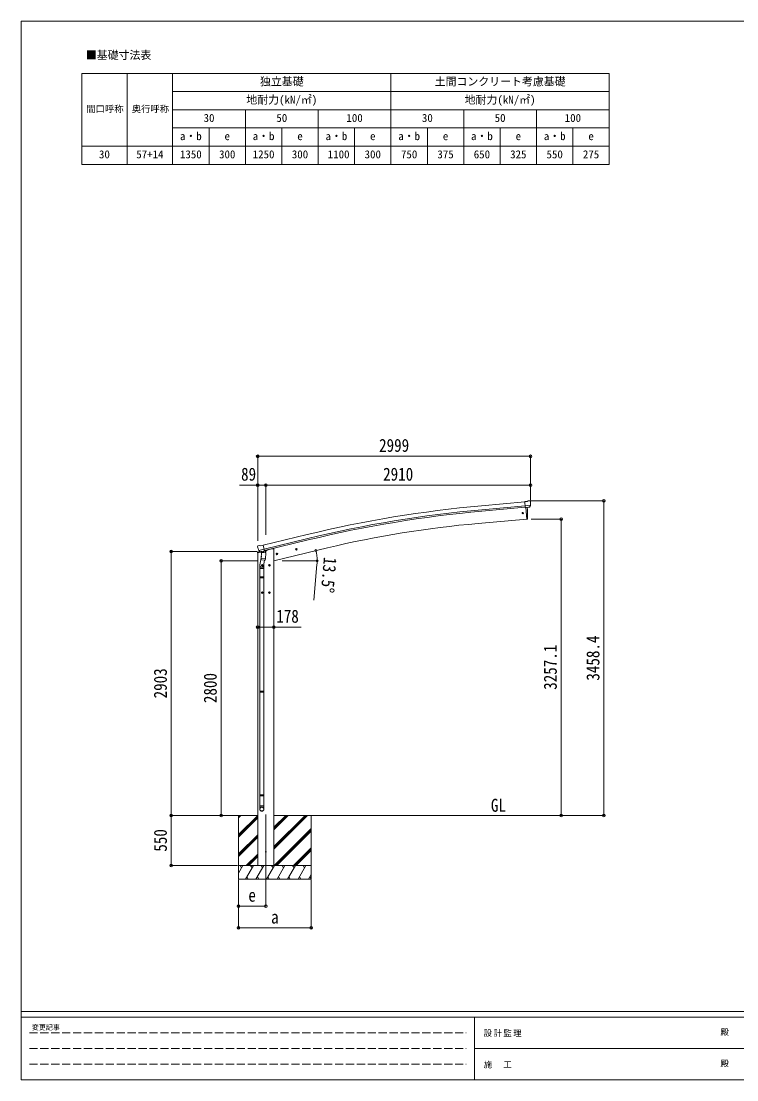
# Model space of a CAD drawing. Units: millimetres at full size, sheet at 1:30. Extents: x -8385 to 8479, y -5853 to 5787.
# Drawn here: x -8385 to -518, y -5853 to 5787 of the extents above; entities that cross this region are included whole.
import ezdxf
from ezdxf.enums import TextEntityAlignment as Align

# ---------------------------------------------------------------- set-up
doc = ezdxf.new("R2010")
doc.units = ezdxf.units.MM
doc.header["$LTSCALE"] = 30
doc.header["$PDMODE"] = 32
doc.header["$PDSIZE"] = 30
doc.linetypes.add('DASHED3', pattern=[4, 3, -1])
for name, color, linetype, lineweight in [('0-0_0', 7, 'Continuous', 9), ('0-1_本体', 4, 'Continuous', 9), ('0-2_部品', 7, 'Continuous', 9), ('0-8_PARTS2', 2, 'Continuous', 9), ('0-A_寸法', 6, 'Continuous', 9), ('0-F_PARTS1', 7, 'Continuous', 18), ('F-0_240', 7, 'Continuous', 9)]:
    doc.layers.add(name, color=color, linetype=linetype, lineweight=lineweight)
doc.styles.add('ＭＳ ゴシック', font='')
doc.styles.get('ＭＳ ゴシック').set_extended_font_data('MS Gothic')

msp = doc.modelspace()

# ---------------------------------------------------------------- linework, layer by layer
at = {"layer": '0-0_0', "color": 6}
for p, q in [((-1979.58, -2945.47), (-1979.58, 512.93)), ((-2448.59, 311.63), (-2448.59, -2945.47))]:
    msp.add_line(p, q, dxfattribs=at)
at = {"layer": '0-0_0'}
for p, q in [((-6370.82, -2945.47), (-5785.48, -2945.47)), ((-5996.73, -3156.7), (-5785.48, -2945.45)), ((-5996.73, -2945.47), (-5996.73, -3645.47)), ((-5996.73, -2972.85), (-5969.35, -2945.47)), ((-5996.73, -2958.71), (-5983.49, -2945.47)), ((-5996.73, -3170.84), (-5785.48, -2959.59)), ((-5996.73, -3184.98), (-5785.48, -2973.74)), ((-5607.48, -3316.23), (-5236.72, -2945.47)), ((-5607.48, -3287.95), (-5265, -2945.47)), ((-5607.48, -3302.09), (-5250.86, -2945.47)), ((-5607.48, -3104.1), (-5448.85, -2945.47)), ((-5607.48, -3089.96), (-5462.99, -2945.47)), ((-5607.48, -3075.82), (-5477.14, -2945.47)), ((-5607.48, -2945.47), (-2778.06, -2945.47)), ((-5196.73, -2945.47), (-5196.73, -3645.47)), ((-5602.88, -3495.47), (-5196.73, -3089.33)), ((-5588.73, -3495.47), (-5196.73, -3103.48)), ((-5574.59, -3495.47), (-5196.73, -3117.62)), ((-5996.73, -3368.83), (-5785.48, -3157.58)), ((-5996.73, -3382.97), (-5785.48, -3171.73)), ((-5996.73, -3397.12), (-5785.48, -3185.87)), ((-5911.24, -3495.47), (-5785.48, -3369.71)), ((-5390.74, -3495.47), (-5196.73, -3301.46)), ((-5376.6, -3495.47), (-5196.73, -3315.61)), ((-5362.46, -3495.47), (-5196.73, -3329.75)), ((-5897.1, -3495.47), (-5785.48, -3383.86)), ((-5882.96, -3495.47), (-5785.48, -3398)), ((-5196.73, -3495.47), (-5996.73, -3495.47)), ((-5996.73, -3579.3), (-5948.33, -3495.47)), ((-5963.33, -3521.45), (-5978.34, -3495.47)), ((-5919.47, -3645.47), (-5832.86, -3495.47)), ((-5847.87, -3521.45), (-5862.87, -3495.47)), ((-5804, -3645.47), (-5717.39, -3495.47)), ((-5732.4, -3521.45), (-5747.4, -3495.47)), ((-5688.53, -3645.47), (-5601.92, -3495.47)), ((-5616.92, -3521.45), (-5631.93, -3495.47)), ((-5573.06, -3645.47), (-5486.45, -3495.47)), ((-5501.45, -3521.45), (-5516.46, -3495.47)), ((-5457.59, -3645.47), (-5370.98, -3495.47)), ((-5400.98, -3495.47), (-5385.98, -3521.45)), ((-5342.12, -3645.47), (-5255.51, -3495.47)), ((-5270.51, -3521.45), (-5285.51, -3495.47)), ((-5226.65, -3645.47), (-5196.73, -3593.66)), ((-5996.73, -3645.47), (-5196.73, -3645.47)), ((-5904.47, -3619.49), (-5889.47, -3645.47)), ((-5789, -3619.49), (-5774, -3645.47)), ((-5673.53, -3619.49), (-5658.53, -3645.47)), ((-5558.06, -3619.49), (-5543.06, -3645.47)), ((-5442.59, -3619.49), (-5427.59, -3645.47)), ((-5327.12, -3619.49), (-5312.12, -3645.47)), ((-5211.65, -3619.49), (-5196.65, -3645.47))]:
    msp.add_line(p, q, dxfattribs=at)
at = {"layer": '0-1_本体'}
for p, q in [((-3326.49, 459.15), (-2849.16, 502.2)), ((-3322.62, 416.17), (-2845.44, 459.2)), ((-3321.11, 399.4), (-2843.93, 442.43)), ((-2836.71, 440.22), (-2825.46, 311.62)), ((-2825.46, 311.62), (-3363.4, 264.56)), ((-5726.01, 24.68), (-5243.14, 142.16)), ((-5715.98, -17.31), (-5232.89, 100)), ((-5712.01, -33.67), (-5228.92, 83.63)), ((-5785.48, -3495.47), (-5785.48, -58.92)), ((-5757.51, -42.21), (-5757.51, -42.76)), ((-5683.49, -27.96), (-5631.48, -15.47)), ((-5607.48, -15.47), (-5631.48, -15.47)), ((-5019.4, -4.29), (-5607.48, -145.47)), ((-5607.48, -15.47), (-5607.48, -3495.47))]:
    msp.add_line(p, q, dxfattribs=at)
at = {"layer": '0-1_本体', "color": 6}
msp.add_line((-5607.48, -875.65), (-5785.48, -875.65), dxfattribs=at)
at = {"layer": '0-1_本体'}
for centre, radius, start, end in [((-2150.44, -12594.87), 13106.9, 95.14794, 103.64794), ((-2150.44, -12594.87), 13063.74, 95.14794, 103.64794), ((-2150.44, -12594.87), 13046.9, 95.14794, 103.64794), ((-2384.8, -10998.1), 11305.08, 94.96591, 103.47643)]:
    msp.add_arc(centre, radius, start, end, dxfattribs=at)
at = {"layer": '0-2_部品'}
for p, q in [((-2822.77, 506.6), (-2849.34, 504.27)), ((-2843.68, 439.61), (-2849.34, 504.27)), ((-2822.77, 506.6), (-2811.05, 513.36)), ((-2796.15, 514.95), (-2809.82, 513.75)), ((-2787.02, 509.19), (-2792.5, 513.8)), ((-2785.95, 507.15), (-2785.84, 505.81)), ((-2786.48, 464.31), (-2845.39, 459.15)), ((-2833.72, 440.48), (-2843.68, 439.61)), ((-2825.66, 313.89), (-2836.71, 440.22)), ((-2800.12, 443.42), (-2807.82, 442.75)), ((-2797.73, 444.82), (-2786.79, 463.76)), ((-2825.41, 311.12), (-2825.66, 313.89)), ((-2822.8, 311.51), (-2825.41, 311.12)), ((-5787.47, 9.1), (-5787.2, 7.95)), ((-5783.25, 17.67), (-5787.11, 11.38)), ((-5780.16, 19.92), (-5766.97, 23.09)), ((-5752.42, 20.41), (-5765.67, 23.11)), ((-5752.42, 20.41), (-5726.48, 26.64)), ((-5788.05, -59.53), (-5745.02, -49.2)), ((-5788.05, -52.64), (-5788.05, -59.53)), ((-5759.59, -43.44), (-5785.75, -49.72)), ((-5773.42, -31.21), (-5715.91, -17.4)), ((-5756.57, -46.12), (-5772.94, -31.63)), ((-5744.97, -95.64), (-5760.89, -191.81)), ((-5753.86, -46.69), (-5746.34, -44.88)), ((-5753.02, -46.58), (-5751.49, -46.21)), ((-5751.49, -46.21), (-5714.79, -37.4)), ((-5749.65, -46.44), (-5749.7, -47.18)), ((-5748.95, -48.22), (-5723.13, -54.66)), ((-5742.03, -53.57), (-5746.7, -120.41)), ((-5696.34, -56.76), (-5742.03, -53.57)), ((-5740.25, -50.39), (-5740.48, -53.68)), ((-5720.74, -39.23), (-5721.76, -53.83)), ((-5714.79, -37.4), (-5713.26, -37.03)), ((-5711.7, -34.93), (-5710.76, -35)), ((-5710.76, -35), (-5697.45, -50.31)), ((-5706.46, -39.94), (-5687.33, -35.35)), ((-5701.02, -123.6), (-5696.34, -56.76)), ((-5697.45, -50.31), (-5697.89, -56.66)), ((-5683.49, -26.75), (-5683.49, -30.49)), ((-5583.92, -73.07), (-5564.48, -68.4)), ((-5579.37, -65.29), (-5581.5, -72.49)), ((-5572.07, -63.54), (-5579.37, -65.29)), ((-5571.87, -80.46), (-5576.53, -61.01)), ((-5566.9, -68.99), (-5572.07, -63.54)), ((-5569.03, -76.18), (-5566.9, -68.99)), ((-5369.99, -21.71), (-5350.54, -17.04)), ((-5365.43, -13.93), (-5367.56, -21.13)), ((-5358.13, -12.18), (-5365.43, -13.93)), ((-5357.93, -29.1), (-5362.6, -9.65)), ((-5352.97, -17.62), (-5358.13, -12.18)), ((-5355.1, -24.82), (-5352.97, -17.62)), ((-5763.04, -228.97), (-5763.04, -194.62)), ((-5717.04, -228.97), (-5763.04, -228.97)), ((-5761.04, -228.97), (-5761.04, -322.97)), ((-5747.56, -132.87), (-5746.69, -120.41)), ((-5747.17, -134.23), (-5747.17, -134.23)), ((-5701.02, -123.6), (-5746.7, -120.41)), ((-5726.48, -195.71), (-5746.48, -195.71)), ((-5745.72, -135.01), (-5704.02, -137.93)), ((-5736.48, -188.21), (-5742.98, -191.96)), ((-5742.98, -191.96), (-5742.98, -199.47)), ((-5742.98, -199.47), (-5736.48, -203.22)), ((-5736.48, -205.71), (-5736.48, -185.71)), ((-5729.98, -191.96), (-5736.48, -188.21)), ((-5709.45, -137.55), (-5720.18, -201.13)), ((-5719.04, -228.97), (-5719.04, -322.97)), ((-5717.04, -194.32), (-5717.04, -228.97)), ((-5701.03, -123.6), (-5701.92, -136.3)), ((-5646.48, -195.71), (-5666.48, -195.71)), ((-5656.48, -188.21), (-5662.98, -191.96)), ((-5662.98, -191.96), (-5662.98, -199.47)), ((-5662.98, -199.47), (-5656.48, -203.22)), ((-5656.48, -205.71), (-5656.48, -185.71)), ((-5649.98, -191.96), (-5656.48, -188.21)), ((-5763.04, -324.97), (-5762.04, -322.97)), ((-5717.04, -324.97), (-5763.04, -324.97)), ((-5717.04, -332.97), (-5763.04, -332.97)), ((-5718.04, -322.97), (-5762.04, -322.97)), ((-5718.04, -334.97), (-5762.04, -334.97)), ((-5761.04, -334.97), (-5761.04, -1579.16)), ((-5719.04, -334.97), (-5719.04, -1579.16)), ((-5717.04, -324.97), (-5718.04, -322.97)), ((-5717.04, -332.97), (-5718.04, -334.97)), ((-5717.04, -324.97), (-5717.04, -332.97)), ((-5726.48, -495.71), (-5746.48, -495.71)), ((-5736.48, -488.21), (-5742.98, -491.96)), ((-5742.98, -491.96), (-5742.98, -499.47)), ((-5742.98, -499.47), (-5736.48, -503.22)), ((-5736.48, -505.71), (-5736.48, -485.71)), ((-5729.98, -491.96), (-5736.48, -488.21)), ((-5646.48, -495.71), (-5666.48, -495.71)), ((-5656.48, -488.21), (-5662.98, -491.96)), ((-5662.98, -491.96), (-5662.98, -499.47)), ((-5662.98, -499.47), (-5656.48, -503.22)), ((-5656.48, -505.71), (-5656.48, -485.71)), ((-5649.98, -491.96), (-5656.48, -488.21)), ((-5763.04, -1581.16), (-5762.04, -1579.16)), ((-5717.04, -1581.16), (-5763.04, -1581.16)), ((-5717.04, -1589.16), (-5763.04, -1589.16)), ((-5718.04, -1579.16), (-5762.04, -1579.16)), ((-5718.04, -1591.16), (-5762.04, -1591.16)), ((-5761.04, -1591.16), (-5761.04, -2719.35)), ((-5719.04, -1591.16), (-5719.04, -2719.35)), ((-5717.04, -1581.16), (-5718.04, -1579.16)), ((-5717.04, -1589.16), (-5718.04, -1591.16)), ((-5717.04, -1581.16), (-5717.04, -1589.16)), ((-5763.04, -2721.35), (-5762.04, -2719.35)), ((-5717.04, -2721.35), (-5763.04, -2721.35)), ((-5717.04, -2729.35), (-5763.04, -2729.35)), ((-5718.04, -2719.35), (-5762.04, -2719.35)), ((-5718.04, -2731.35), (-5762.04, -2731.35)), ((-5761.04, -2731.35), (-5761.04, -2841.35)), ((-5719.04, -2731.35), (-5719.04, -2841.35)), ((-5717.04, -2721.35), (-5718.04, -2719.35)), ((-5717.04, -2729.35), (-5718.04, -2731.35)), ((-5717.04, -2721.35), (-5717.04, -2729.35)), ((-5763.04, -2875.49), (-5763.04, -2841.35)), ((-5717.04, -2841.35), (-5763.04, -2841.35)), ((-5717.04, -2875.49), (-5717.04, -2841.35))]:
    msp.add_line(p, q, dxfattribs=at)
for points in [[(-2833.72, 440.48), (-2833.45, 440.41), (-2808.08, 442.63), (-2807.82, 442.75)], [(-2820.26, 314.35), (-2819.42, 339.97), (-2819.23, 366.47), (-2819.7, 392.96), (-2820.84, 419.43), (-2822.34, 441.38)], [(-2786.4, 464.94), (-2786.69, 463.95), (-2786.79, 463.76)], [(-5721.06, -38.81), (-5711.33, -36.48), (-5726.48, 26.64)], [(-5773.69, -30.63), (-5773.1, -31.48), (-5772.94, -31.63)], [(-5721.06, -38.81), (-5721.29, -38.96), (-5746.06, -44.91), (-5746.34, -44.88)], [(-5581.5, -72.49), (-5576.33, -77.93), (-5569.03, -76.18)], [(-5367.56, -21.13), (-5362.4, -26.57), (-5355.1, -24.82)], [(-5736.48, -203.22), (-5729.98, -199.47), (-5729.98, -191.96)], [(-5656.48, -203.22), (-5649.98, -199.47), (-5649.98, -191.96)], [(-5763.04, -324.97), (-5763.04, -332.97), (-5762.04, -334.97)], [(-5736.48, -503.22), (-5729.98, -499.47), (-5729.98, -491.96)], [(-5656.48, -503.22), (-5649.98, -499.47), (-5649.98, -491.96)], [(-5763.04, -1581.16), (-5763.04, -1589.16), (-5762.04, -1591.16)], [(-5763.04, -2721.35), (-5763.04, -2729.35), (-5762.04, -2731.35)]]:
    msp.add_lwpolyline(points, dxfattribs=at)
for centre, radius in [((-2871.49, 378.76), 6.5), ((-5574.2, -70.74), 8.5), ((-5574.2, -70.74), 7.7), ((-5574.2, -70.74), 6.5), ((-5360.27, -19.38), 8.5), ((-5360.27, -19.38), 7.7), ((-5360.27, -19.38), 6.5), ((-5736.48, -195.71), 8.5), ((-5736.48, -195.71), 7.7), ((-5736.48, -195.71), 6.5), ((-5656.48, -195.71), 8.5), ((-5656.48, -195.71), 7.7), ((-5656.48, -195.71), 6.5), ((-5736.48, -495.71), 8.5), ((-5736.48, -495.71), 7.7), ((-5736.48, -495.71), 6.5), ((-5656.48, -495.71), 8.5), ((-5656.48, -495.71), 7.7), ((-5656.48, -495.71), 6.5)]:
    msp.add_circle(centre, radius, dxfattribs=at)
at = {"layer": '0-2_部品', "color": 4}
msp.add_circle((-5696.48, -3345.47), 4.5, dxfattribs=at)
at = {"layer": '0-2_部品'}
for centre, radius, start, end in [((-2809.55, 510.76), 3, 95, 120), ((-2795.71, 509.97), 5, 50.00648, 94.99352), ((-2987.46, 488.17), 202.4, 353.4085, 5), ((-2823.25, 314.48), 3, 278.50322, 357.46219), ((-5590.39, 55.2), 202.4, 193.5, 205.09125), ((-5778.99, 15.06), 5, 103.5, 148.5), ((-5766.27, 20.17), 3, 78.5, 103.5), ((-5785.05, -52.64), 3, 103.5, 180), ((-5753.14, -46.09), 0.5, 248.23754, 283.5), ((-5750.15, -46.41), 0.5, 356, 103.5), ((-5748.71, -47.25), 1, 176, 256), ((-5722.78, -53.69), 1.03, 250.03897, 351.96569), ((-5720.14, -39.31), 0.604, 100.59842, 172.20595), ((-5713.37, -36.55), 0.5, 283.5, 318.76246), ((-5688.49, -30.49), 5, 283.5, 0), ((-5733.04, -194.62), 30, 177.45142, 180), ((-5745.62, -133.05), 1.95, 175.04017, 217.47766), ((-5745.58, -133.02), 2, 217.40962, 266), ((-5703.88, -135.93), 2, 266, 349.46843)]:
    msp.add_arc(centre, radius, start, end, dxfattribs=at)
for centre, major_axis, ratio, start_param, end_param in [((-2781.63, 511.2), (-15.35, 3.44), 0.101033, 5.97514262, 5.97537366), ((-2788.95, 506.9), (2.71, -1.31), 0.997474, 0.53665673, 1.32256522), ((-2800.38, 446.41), (1.62, -2.54), 0.997631, 5.80419048, 5.89294842), ((-2800.45, 446.52), (-3.5, 2.17), 0.650902, 2.11455212, 2.18736272), ((-2800.33, 446.33), (1.62, -2.54), 0.997631, 5.96575902, 6.76218013), ((-5784.55, 9.81), (-1.57, -2.57), 0.99628, 4.71238898, 5.49965061), ((-5754.58, -43.86), (-0.73, -2.92), 0.997631, 5.80419048, 6.60061159), ((-5754.52, -43.64), (2.63, 3.16), 0.650902, 4.09582259, 4.16863319), ((-5754.55, -43.76), (-0.73, -2.92), 0.997631, 0.39023689, 0.47899483), ((-5740.04, -194.32), (23, 0), 0.996195, 2.55602575, 6.56630284), ((-5740.04, -194.32), (21, 0), 0.996195, 2.93491471, 5.95123941), ((-5740.04, -2873.75), (-23, 0), 0.996195, 3.14159265, 6.28318531), ((-5740.04, -2875.49), (-23, 0), 0.996195, 3.14159265, 6.28318531), ((-5740.04, -2875.49), (0, -23.43), 0.981806, 4.71238898, 7.85398163)]:
    msp.add_ellipse(centre, major_axis=major_axis, ratio=ratio, start_param=start_param, end_param=end_param, dxfattribs=at)
msp.add_ellipse((-5740.04, -2875.49), major_axis=(21, 0), ratio=0.996195, dxfattribs=at)
at = {"layer": '0-8_PARTS2'}
msp.add_line((-5696.48, -2936.26), (-5696.48, -3695.47), dxfattribs=at)
at = {"layer": '0-A_寸法'}
for p, q in [((-5785.48, 1002.89), (-2786.48, 1002.89)), ((-5785.48, 686.27), (-5785.48, 74.04)), ((-5785.48, 686.27), (-5696.48, 686.27)), ((-5696.48, 686.27), (-5696.48, 138.41)), ((-5696.48, 686.27), (-2786.48, 686.27)), ((-1979.58, 512.93), (-2777.42, 512.93)), ((-2448.59, 311.63), (-2777.42, 311.63)), ((-6735.06, -42.47), (-5789.97, -42.47)), ((-6735.06, -2945.47), (-6735.06, -42.47)), ((-6187.09, -145.47), (-5789.97, -145.47)), ((-6187.09, -2945.47), (-6187.09, -145.47)), ((-5517.98, -145.47), (-5131.13, -145.47)), ((-5133.98, -187.93), (-5168.35, -580.43)), ((-5607.48, -875.65), (-5307.48, -875.65)), ((-6735.06, -2945.47), (-6006.94, -2945.47)), ((-6735.06, -3495.47), (-6735.06, -2945.47)), ((-2448.59, -2945.47), (-2777.42, -2945.47)), ((-1979.58, -2945.47), (-2448.59, -2945.47)), ((-6735.06, -3495.47), (-6006.94, -3495.47)), ((-5996.73, -4181.84), (-5996.73, -3652.89)), ((-5996.73, -3941.86), (-5996.73, -3652.89)), ((-5696.48, -3941.86), (-5696.48, -3652.89)), ((-5196.73, -4181.84), (-5196.73, -3652.89)), ((-5696.48, -3941.86), (-5996.73, -3941.86)), ((-5996.73, -4181.84), (-5196.73, -4181.84))]:
    msp.add_line(p, q, dxfattribs=at)
for points in [[(-5785.48, 1002.89), (-5785.48, 686.27), (-5985.48, 686.27)], [(-2786.48, 1002.89), (-2786.48, 686.27), (-2786.48, 518.71)]]:
    msp.add_lwpolyline(points, dxfattribs=at)
for centre in [(-5145.58, -31.82), (-5132.13, -145.47)]:
    msp.add_circle(centre, 10.62, dxfattribs=at)
for start, end in [(0, 13.5), (354.99678, 0)]:
    msp.add_arc((-5618.98, -145.47), 486.86, start, end, dxfattribs=at)
for p in [(-5785.48, 1002.89), (-2786.48, 1002.89), (-5785.48, 686.27), (-5696.48, 686.27), (-2786.48, 686.27), (-1979.58, 512.93), (-2448.59, 311.63), (-6735.06, -42.47), (-6187.09, -145.47), (-5785.48, -875.65), (-5607.48, -875.65), (-6735.06, -2945.47), (-6187.09, -2945.47), (-2448.59, -2945.47), (-1979.58, -2945.47), (-6735.06, -3495.47), (-5996.73, -3941.86), (-5696.48, -3941.86), (-5996.73, -4181.84), (-5196.73, -4181.84)]:
    msp.add_point(p, dxfattribs=at)
at = {"layer": '0-F_PARTS1'}
for p, q in [((-7720.09, 5212.95), (-1920.09, 5212.95)), ((-7720.09, 5212.95), (-7720.09, 4212.95)), ((-7220.09, 5212.95), (-7220.09, 4212.95)), ((-4320.09, 5212.95), (-4320.09, 4212.95)), ((-6720.09, 5012.95), (-1920.09, 5012.95)), ((-6720.09, 4812.95), (-1920.09, 4812.95)), ((-3520.09, 4812.95), (-3520.09, 4212.95)), ((-6720.09, 4612.95), (-1920.09, 4612.95)), ((-3120.09, 4612.95), (-3120.09, 4212.95)), ((-2320.09, 4612.95), (-2320.09, 4212.95))]:
    msp.add_line(p, q, dxfattribs=at)
for points in [[(-6720.09, 5212.95), (-6720.09, 5012.95), (-6720.09, 4412.95), (-6720.09, 4212.95)], [(-1920.09, 5212.95), (-1920.09, 4612.95), (-1920.09, 4212.95)], [(-5920.09, 4812.95), (-5920.09, 4612.95), (-5920.09, 4212.95)], [(-5120.09, 4812.95), (-5120.09, 4612.95), (-5120.09, 4212.95)], [(-2720.09, 4812.95), (-2720.09, 4412.95), (-2720.09, 4212.95)], [(-6320.09, 4612.95), (-6320.09, 4412.95), (-6320.09, 4212.95)], [(-5520.09, 4612.95), (-5520.09, 4412.95), (-5520.09, 4212.95)], [(-4720.09, 4612.95), (-4720.09, 4412.95), (-4720.09, 4212.95)], [(-3920.09, 4612.95), (-3920.09, 4412.95), (-3920.09, 4212.95)], [(-7720.09, 4412.95), (-6720.09, 4412.95), (-1920.09, 4412.95)], [(-7720.09, 4212.95), (-7220.09, 4212.95), (-4320.09, 4212.95), (-2720.09, 4212.95), (-1920.09, 4212.95)]]:
    msp.add_lwpolyline(points, dxfattribs=at)
at = {"layer": 'F-0_240', "color": 5}
for p, q in [((-8385.45, 5787.34), (-8385.45, -5852.66)), ((-8385.45, 5787.34), (8054.55, 5787.34)), ((-8385.45, -5102.66), (8054.55, -5102.66)), ((-8385.45, -5162.66), (5387.79, -5162.66)), ((-3402.21, -5162.66), (-3402.21, -5852.66)), ((-3402.21, -5507.66), (2747.79, -5507.66)), ((-8385.45, -5852.66), (8054.55, -5852.66))]:
    msp.add_line(p, q, dxfattribs=at)
at = {"layer": 'F-0_240', "color": 4, "linetype": 'DASHED3'}
for p, q in [((-8295.46, -5335.16), (-3492.21, -5335.16)), ((-8295.46, -5507.66), (-3492.21, -5507.66)), ((-8295.46, -5680.16), (-3492.21, -5680.16))]:
    msp.add_line(p, q, dxfattribs=at)

# ---------------------------------------------------------------- texts
at = {"layer": '0-0_0', "style": 'ＭＳ ゴシック', "width": 0.85}
msp.add_text('GL', height=143, dxfattribs=at).set_placement((-3221.68, -2947.91), align=Align.BOTTOM_LEFT)
at = {"layer": '0-A_寸法', "color": 7, "style": 'ＭＳ ゴシック', "width": 0.85}
for s, p in [('2999', (-4450.98, 1008.89)), ('89', (-5967.98, 692.27)), ('2910', (-4406.48, 692.27)), ('178', (-5581.23, -869.65)), ('e', (-5887.98, -3936.86)), ('a', (-5637.98, -4176.84))]:
    msp.add_text(s, height=143, dxfattribs=at).set_placement(p, align=Align.BOTTOM_LEFT)
for s, rotation, p in [('13.5°', 264.997, (-5099.77, -98.07)), ('3458.4', 90, (-1985.58, -1463.77)), ('3257.1', 90, (-2454.59, -1564.42)), ('2903', 90, (-6741.06, -1658.97)), ('2800', 90, (-6193.09, -1710.47)), ('550', 90, (-6741.06, -3344.22))]:
    msp.add_text(s, height=143, rotation=rotation, dxfattribs=at).set_placement(p, align=Align.BOTTOM_LEFT)
at = {"layer": '0-F_PARTS1', "style": 'ＭＳ ゴシック'}
for s, height, p in [('■基礎寸法表', 87.98, (-7674.79, 5344.39)), ('独立基礎', 87.98, (-5760.09, 5052.95)), ('土間コンクリート考慮基礎', 87.98, (-3840.09, 5052.95)), ('地耐力(kN/㎡)', 87.98, (-5910.09, 4852.95)), ('地耐力(kN/㎡)', 87.98, (-3510.09, 4852.95)), ('間口呼称', 73.31, (-7670.09, 4762.95)), ('奥行呼称', 73.31, (-7170.09, 4762.95)), ('30', 87.98, (-6380.09, 4652.95)), ('50', 87.98, (-5580.09, 4652.95)), ('100', 87.98, (-4810.09, 4652.95)), ('30', 87.98, (-3980.09, 4652.95)), ('50', 87.98, (-3180.09, 4652.95)), ('100', 87.98, (-2410.09, 4652.95)), ('a・b', 87.98, (-6640.09, 4452.95)), ('e', 87.98, (-6150.09, 4452.95)), ('a・b', 87.98, (-5840.09, 4452.95)), ('e', 87.98, (-5350.09, 4452.95)), ('a・b', 87.98, (-5040.09, 4452.95)), ('e', 87.98, (-4550.09, 4452.95)), ('a・b', 87.98, (-4240.09, 4452.95)), ('e', 87.98, (-3750.09, 4452.95)), ('a・b', 87.98, (-3440.09, 4452.95)), ('e', 87.98, (-2950.09, 4452.95)), ('a・b', 87.98, (-2640.09, 4452.95)), ('e', 87.98, (-2150.09, 4452.95)), ('30', 87.98, (-7530.09, 4252.95)), ('57+14', 87.98, (-7120.09, 4252.95)), ('1350', 87.98, (-6640.09, 4252.95)), ('300', 87.98, (-6210.09, 4252.95)), ('1250', 87.98, (-5840.09, 4252.95)), ('300', 87.98, (-5410.09, 4252.95)), ('1100', 87.98, (-5015.09, 4252.95)), ('300', 87.98, (-4610.09, 4252.95)), ('750', 87.98, (-4210.09, 4252.95)), ('375', 87.98, (-3810.09, 4252.95)), ('650', 87.98, (-3410.09, 4252.95)), ('325', 87.98, (-3010.09, 4252.95)), ('550', 87.98, (-2610.09, 4252.95)), ('275', 87.98, (-2210.09, 4252.95))]:
    msp.add_text(s, height=height, dxfattribs=at).set_placement(p, align=Align.BOTTOM_LEFT)
at = {"layer": 'F-0_240', "style": 'ＭＳ ゴシック'}
for s, height, p in [('変更記事', 54.99, (-8268.23, -5320.16)), ('殿', 65.98, (-697.92, -5380.16)), ('殿', 65.98, (-697.92, -5725.16))]:
    msp.add_text(s, height=height, dxfattribs=at).set_placement(p, align=Align.BOTTOM_LEFT)
at = {"layer": 'F-0_240', "char_height": 65.98, "attachment_point": 7, "style": 'ＭＳ ゴシック'}
for s, insert in [('\\T1.17;設計監理', (-3300.89, -5380.16)), ('\\T1.17;施\u3000工', (-3300.89, -5725.16))]:
    msp.add_mtext(s, dxfattribs=dict(at, insert=insert))

doc.saveas('drawing.dxf')
